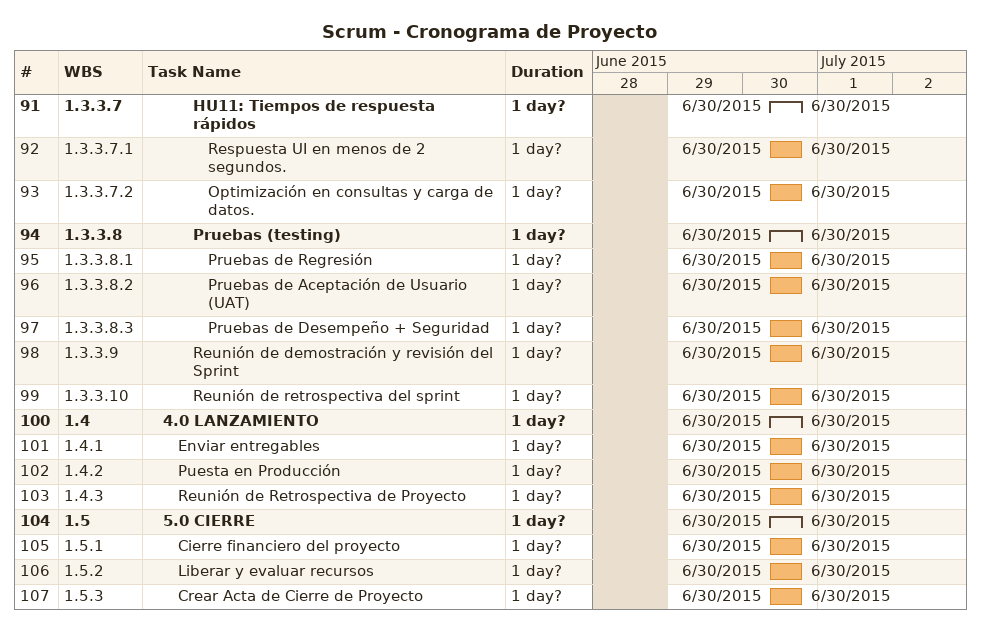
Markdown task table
Scrum - Cronograma de Proyecto

| ID | WBS | Task | Duration | Start | Finish |
|---|---|---|---|---|---|
| 91 | 1.3.3.7 | **HU11: Tiempos de respuesta rápidos** | 1d? | 2015-06-30 | 2015-06-30 |
| 92 | 1.3.3.7.1 | Respuesta UI en menos de 2 segundos. | 1d? | 2015-06-30 | 2015-06-30 |
| 93 | 1.3.3.7.2 | Optimización en consultas y carga de datos. | 1d? | 2015-06-30 | 2015-06-30 |
| 94 | 1.3.3.8 | **Pruebas (testing)** | 1d? | 2015-06-30 | 2015-06-30 |
| 95 | 1.3.3.8.1 | Pruebas de Regresión | 1d? | 2015-06-30 | 2015-06-30 |
| 96 | 1.3.3.8.2 | Pruebas de Aceptación de Usuario (UAT) | 1d? | 2015-06-30 | 2015-06-30 |
| 97 | 1.3.3.8.3 | Pruebas de Desempeño + Seguridad | 1d? | 2015-06-30 | 2015-06-30 |
| 98 | 1.3.3.9 | Reunión de demostración y revisión del Sprint | 1d? | 2015-06-30 | 2015-06-30 |
| 99 | 1.3.3.10 | Reunión de retrospectiva del sprint | 1d? | 2015-06-30 | 2015-06-30 |
| 100 | 1.4 | **4.0 LANZAMIENTO** | 1d? | 2015-06-30 | 2015-06-30 |
| 101 | 1.4.1 | Enviar entregables | 1d? | 2015-06-30 | 2015-06-30 |
| 102 | 1.4.2 | Puesta en Producción | 1d? | 2015-06-30 | 2015-06-30 |
| 103 | 1.4.3 | Reunión de Retrospectiva de Proyecto | 1d? | 2015-06-30 | 2015-06-30 |
| 104 | 1.5 | **5.0 CIERRE** | 1d? | 2015-06-30 | 2015-06-30 |
| 105 | 1.5.1 | Cierre financiero del proyecto | 1d? | 2015-06-30 | 2015-06-30 |
| 106 | 1.5.2 | Liberar y evaluar recursos | 1d? | 2015-06-30 | 2015-06-30 |
| 107 | 1.5.3 | Crear Acta de Cierre de Proyecto | 1d? | 2015-06-30 | 2015-06-30 |
